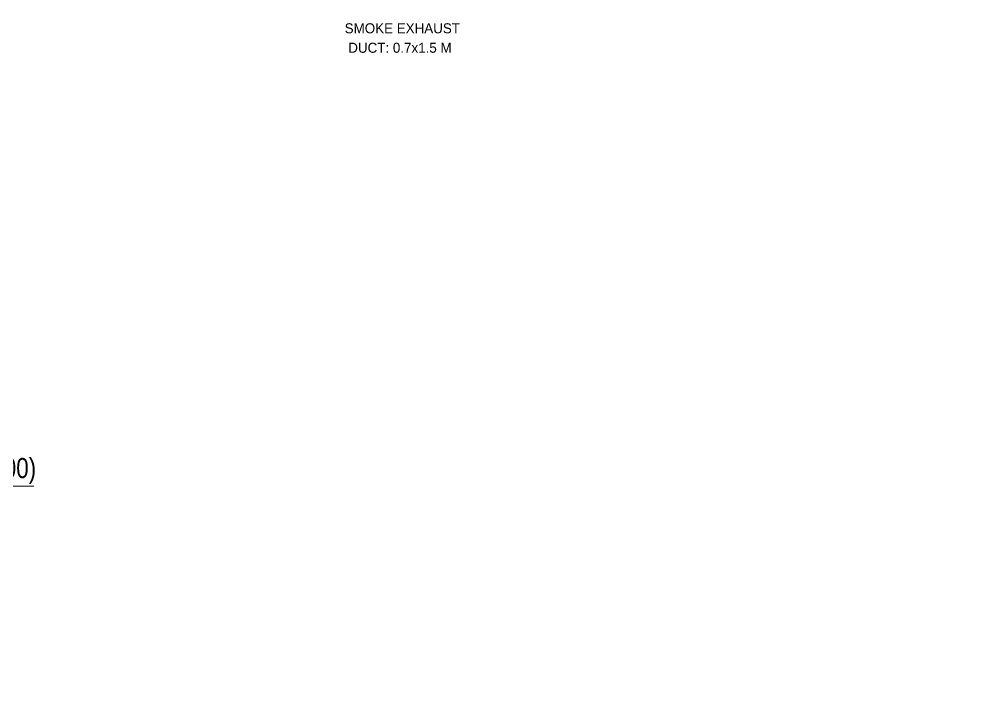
# Model space of a CAD drawing. Header units: millimetres. Extents: x -361340115 to 361596335, y -276742102 to 277032639.
# Drawn here: x 150962 to 198085, y -22236 to 10968 of the extents above; entities that cross this region are included whole.
import ezdxf
from ezdxf.enums import TextEntityAlignment as Align

# ---------------------------------------------------------------- set-up
doc = ezdxf.new("R2010")
doc.units = ezdxf.units.MM
doc.header["$MEASUREMENT"] = 0
doc.layers.add('A-REVCLOUD', color=7, linetype='Continuous', true_color=0xfa291e)
doc.layers.add('KT-Ghi chu', color=7, linetype='Continuous', lineweight=15)
doc.layers.add('MEP', color=130, linetype='Continuous', plot=False)
doc.styles.add('Arial', font='arial.ttf', dxfattribs={"width": 0.7})
doc.styles.add('HBA-Text', font='GOTHIC.TTF')

# ---------------------------------------------------------------- blocks, each defined once
blk = doc.blocks.new('*U36')
at = {"linetype": 'Continuous', "ltscale": 2}
blk.add_line((7.15, 0), (-7.15, 0), dxfattribs=at)
blk.add_lwpolyline([(7.15, 0), (136.55, 0)], dxfattribs=at)
for radius in [8.28, 7.15]:
    blk.add_circle((0, 0), radius, dxfattribs=at)
at = {"layer": 'KT-Ghi chu', "color": 7, "style": 'Arial', "width": 0.8}
for tag, p, height in [('TENHINHVE', (10.3, 2), 5), ('TILE', (10.65, -6.44), 3.5)]:
    blk.add_attdef(tag, p, '', height=height, dxfattribs=at)
at = {"layer": 'KT-Ghi chu', "color": 7, "style": 'Arial'}
for tag, width, p in [('CHITIET', 0.8, (0, 1)), ('KYHIEU', 0.45, (0, -4))]:
    blk.add_attdef(tag, text='', height=3, dxfattribs=dict(at, width=width)).set_placement(p, align=Align.CENTER)
blk = doc.blocks.new('A$C3d8987ab')
at = {"layer": 'A-REVCLOUD', "color": 210, "char_height": 500, "attachment_point": 1, "style": 'HBA-Text'}
for s, insert in [('SMOKE EXHAUST', (89904.8, -117187.6, 0.1)), ('DUCT: 0.7x1.5 M', (90083.5, -118159.4, 1.4))]:
    blk.add_mtext_dynamic_manual_height_columns(s, width=15318.455, gutter_width=6.25, heights=[0], dxfattribs=dict(at, insert=insert))
blk = doc.blocks.new('A$Cd3fdeb23')
blk.add_blockref('A$C3d8987ab', (-104054, 107286, 0))

msp = doc.modelspace()

# ---------------------------------------------------------------- block references
at = {"layer": 'KT-Ghi chu'}
ref = msp.add_blockref('*U36', (124397.3, -12349.6), dxfattribs=dict(at, xscale=200, yscale=200, zscale=200))
ref.add_attrib('CHITIET', 'MB', dxfattribs={"color": 7, "height": 800, "style": 'Arial', "width": 0.8}).set_placement((124397.3, -12149.6), align=Align.CENTER)
ref.add_attrib('TILE', '(DT : 923.6 M2)', (126527.6, -13637.9), dxfattribs={"color": 7, "height": 700, "style": 'Arial', "width": 0.8})
ref.add_attrib('TENHINHVE', 'MẶT BẰNG TẦNG 39 THÁP NAM (COS +137.600)', (126457.6, -11950.2), dxfattribs={"color": 7, "height": 1000, "style": 'Arial', "width": 0.8})
at = {"layer": 'MEP'}
msp.add_blockref('A$C3d8987ab', (77334.7, 127936.3, 0), dxfattribs=at)

# ---------------------------------------------------------------- next in the draw order: block references
msp.add_blockref('A$Cd3fdeb23', (181388.2, 20650, 0), dxfattribs=at)

doc.saveas('drawing.dxf')
